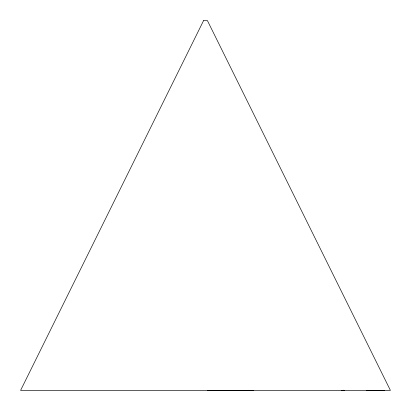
<?xml version="1.0" encoding="UTF-8"?>
<svg xmlns="http://www.w3.org/2000/svg" width="411" height="411" viewBox="0 0 411 411"><rect width="100%" height="100%" fill="white"/><g stroke="black" fill="none" stroke-linecap="round" stroke-linejoin="round"><path stroke-width="0.62" d="M366.591 390.388L384.604 390.388M207.406 390.388L253.633 390.327M341.562 390.322L344.521 390.327L343.575 390.234M203.604 20.55L20.591 390.388L390.409 390.388L207.396 20.55L203.604 20.55"/></g></svg>
